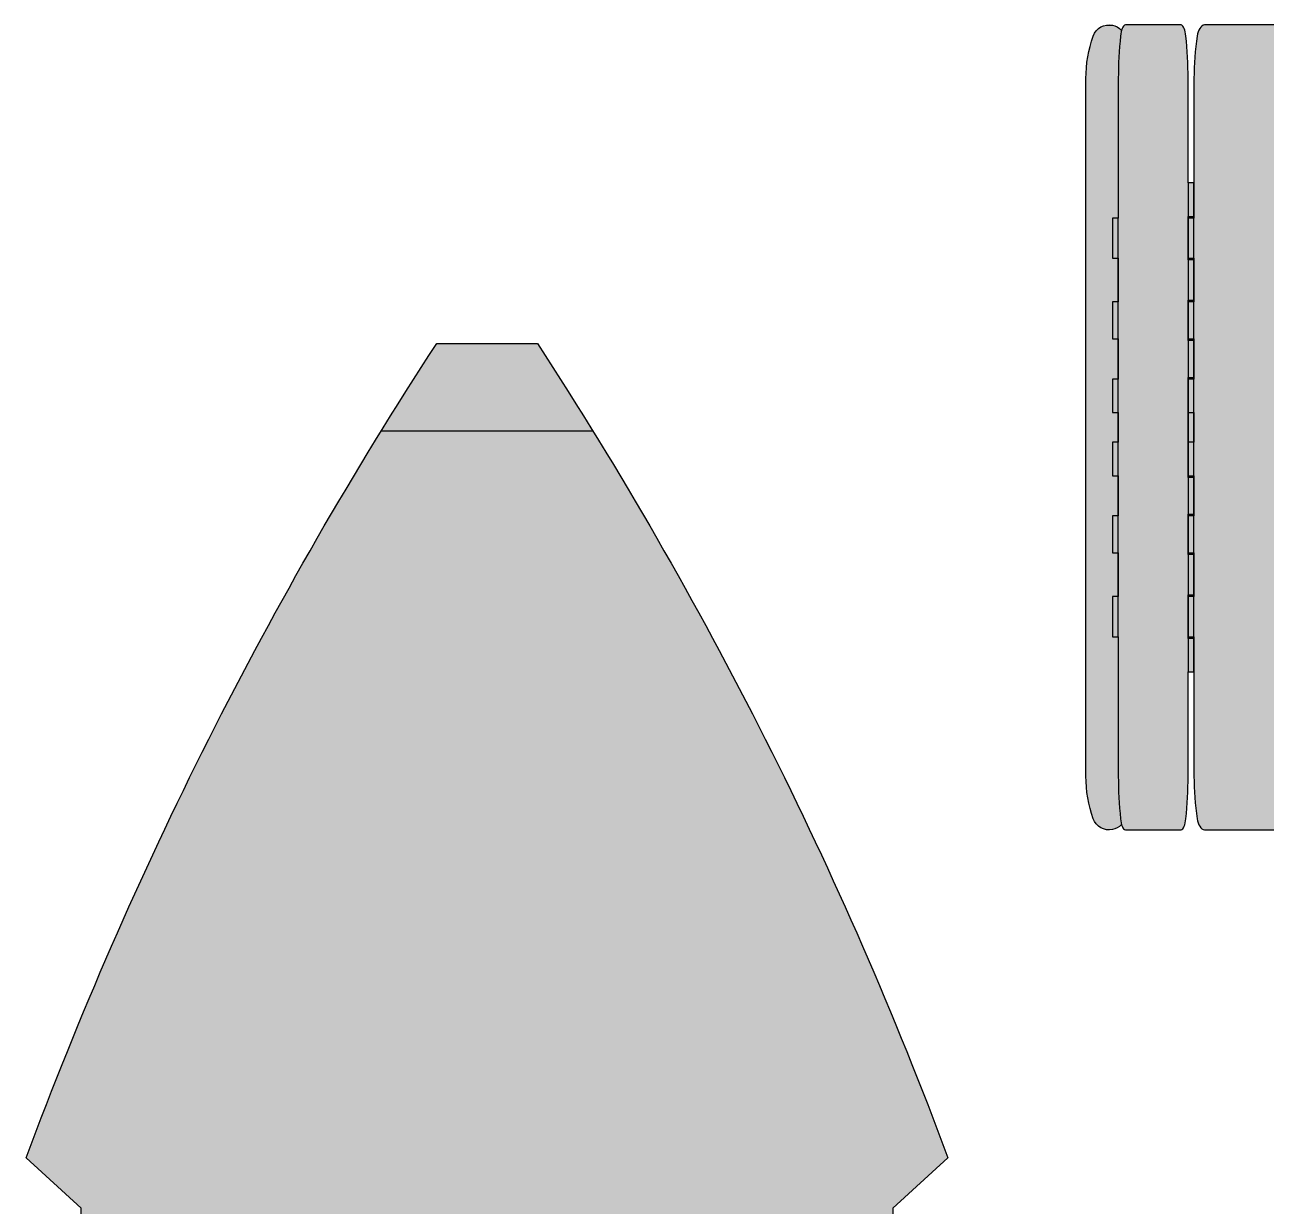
# Model space of a CAD drawing. Extents: x -6800 to 10151, y -13800 to 22163.
# Drawn here: x -5931 to -4081, y -8261 to -6500 of the extents above; entities that cross this region are included whole.
import ezdxf

# ---------------------------------------------------------------- set-up
doc = ezdxf.new("R2010")
doc.units = 0
doc.header["$LTSCALE"] = 46.255
doc.set_wipeout_variables(frame=1)
doc.layers.get('0').update_dxf_attribs({"color": 190, "linetype": 'CONTINUOUS'})
doc.layers.add('Техника. Кран LR 1200', color=250, linetype='CONTINUOUS')
doc.layers.add('Техника. Кран LR 1200 Штриховка', color=7, linetype='CONTINUOUS', true_color=0xffd147)

# ---------------------------------------------------------------- blocks, each defined once
blk = doc.blocks.new('LR 1200-20241214.12145201')
at = {"color": 0, "linetype": 'ByBlock', "lineweight": -2, "transparency": 16777216}
blk.add_wipeout([(520.0000000000077, -2.2737367544323206e-13), (536.1257063204304, 0.7008412786697136), (552.133739634972, 2.767832384345411), (567.9085717929015, 6.1860560779557545), (583.3363576296399, 10.930843428948492), (583.3363576296401, 10.930843428948492), (583.3363576296401, 10.930843428948492), (591.0852196723883, 15.361930397991728), (596.7834248081499, 22.232873049153795), (599.7045257793118, 30.66771530026017), (599.4761200943619, 39.591124151582335), (599.4761200943619, 39.591124151582335), (599.4761200943619, 39.591124151582335), (596.8522462283676, 46.64410692764909), (592.2484092238095, 52.59675045297536), (586.0817482340398, 56.909704468657765), (578.911004965536, 59.192185811703894), (578.911004965536, 59.192185811703894), (561.3713743606792, 61.970294761320474), (289.50000000000034, 106.9113873753704), (289.50000000000034, 110.00000000000182), (45.000000000007546, 110), (28.97687487169631, 180), (-28.976874871695816, 180), (-45.000000000007056, 110), (-289.4999999999999, 110.00000000000182), (-289.4999999999999, 106.9113873753704), (-561.3713743606786, 61.970294761320474), (-578.9110049655355, 59.192185811703894), (-578.9110049655355, 59.192185811703894), (-586.0817482340393, 56.909704468657765), (-592.2484092238091, 52.59675045297536), (-596.852246228367, 46.64410692764909), (-599.4761200943612, 39.591124151582335), (-599.4761200943612, 39.591124151582335), (-599.4761200943612, 39.591124151582335), (-599.7045257793113, 30.66771530026017), (-596.7834248081494, 22.232873049153795), (-591.0852196723881, 15.361930397991728), (-583.3363576296397, 10.930843428948492), (-583.3363576296397, 10.930843428948492), (-583.3363576296397, 10.930843428948492), (-567.9085717929015, 6.1860560779557545), (-552.1337396349717, 2.767832384345411), (-536.1257063204301, 0.7008412786697136), (-520.0000000000075, -2.2737367544323206e-13), (-520.0000000000073, -2.2737367544323206e-13), (520.0000000000078, -2.2737367544323206e-13)], dxfattribs=at)
at = {"layer": 'Техника. Кран LR 1200 Штриховка', "true_color": 0xd6d6d6, "transparency": 16777216}
h = blk.add_hatch(color=254, dxfattribs=at)
h.dxf.hatch_style = 1
edge = h.paths.add_edge_path()
edge.add_arc((519.8204734705884, 189.9999151849044), 190.0000000001202, 270.0541374419836, 289.5296199058224)
edge.add_arc((575.0000000000222, 34.49999999999504), 24.99999999998767, 289.4785724241613, 371.750188144076)
edge.add_arc((574.9999998215062, 34.49999981272036), 25.00000021290034, 11.75018848096697, 80.9996670580313)
edge.add_line((578.9110049655355, 59.19218581170378), (561.3713743606786, 61.97029476132036))
edge.add_line((561.3713743606786, 61.97029476132036), (289.5, 106.9113873753703))
edge.add_line((289.5, 106.9113873753703), (289.5, 110.0000000000017))
edge.add_line((289.5, 110.0000000000017), (45.00000000000728, 109.9999999999999))
edge.add_line((45.00000000000728, 109.9999999999999), (28.97687487169605, 179.9999999999999))
edge.add_line((28.97687487169605, 179.9999999999999), (-28.97687487169605, 179.9999999999999))
edge.add_line((-28.97687487169605, 179.9999999999999), (-45.00000000000728, 109.9999999999999))
edge.add_line((-45.00000000000728, 109.9999999999999), (-289.5, 110.0000000000017))
edge.add_line((-289.5, 110.0000000000017), (-289.5, 106.9113873753703))
edge.add_line((-289.5, 106.9113873753703), (-561.3713743606786, 61.97029476132036))
edge.add_line((-561.3713743606786, 61.97029476132036), (-578.9110049655355, 59.19218581170378))
edge.add_arc((-574.9999998215062, 34.49999981272036), 25.00000021290033, 99.0003329419687, 168.249811519033)
edge.add_arc((-575.0000000000222, 34.49999999999504), 24.99999999998767, 168.249811855924, 250.5214275758387)
edge.add_arc((-519.8204734705884, 189.9999151849044), 190.0000000001202, 250.4703800941776, 269.9458625580164)
edge.add_line((-520.0000000000073, -1.13686837721616e-13), (520.0000000000073, -1.13686837721616e-13))
at = {"color": 0, "linetype": 'ByBlock', "lineweight": -2, "transparency": 16777216}
blk.add_lwpolyline([(520.0000000000073, -1.13686837721616e-13, 0.08518296381687777), (583.3363576296397, 10.93084342894861, 0.3752360975238004), (599.4761200943612, 39.59112415158222, 0.3117021666306836), (578.9110049655355, 59.19218581170378), (561.3713743606786, 61.97029476132036), (289.5, 106.9113873753703), (289.5, 110.0000000000017), (45.00000000000728, 109.9999999999999), (28.97687487169605, 179.9999999999999), (-28.97687487169605, 179.9999999999999), (-45.00000000000728, 109.9999999999999), (-289.5, 110.0000000000017), (-289.5, 106.9113873753703), (-561.3713743606786, 61.97029476132036), (-578.9110049655355, 59.19218581170378, 0.3117021666306836), (-599.4761200943612, 39.59112415158222, 0.3752360975238004), (-583.3363576296397, 10.93084342894861, 0.08518296381687777), (-520.0000000000073, -1.13686837721616e-13)], format="xyb", close=True, dxfattribs=at)
blk = doc.blocks.new('LR 1200-20241214.121458')
at = {"color": 0, "linetype": 'ByBlock', "lineweight": -2, "transparency": 16777216}
blk.add_wipeout([(520.0000000000001, -130.00000000001137), (536.0032855162357, -129.4851835525958), (551.9389185881288, -127.92769137391042), (567.7390375019893, -125.33415602683112), (583.3363576296402, -121.71562205238001), (583.3363576296398, -121.71562205238001), (583.3363576296398, -121.71562205238001), (589.495635674319, -119.56401086717597), (594.6546772429457, -115.57021232228908), (598.2809114465339, -110.1465085854793), (600.0000000000001, -103.85279177668485), (600.0000000000001, -103.85279177668485), (600.0000000000001, 103.85279177667644), (600.0000000000001, 103.85279177667644), (598.2809114465341, 110.14650858547088), (594.6546772429458, 115.5702123222809), (589.495635674319, 119.56401086716778), (583.3363576296401, 121.7156220523716), (583.3363576296401, 121.7156220523716), (583.3363576296401, 121.7156220523716), (567.7390375019928, 125.3341560268218), (551.9389185881361, 127.92769137389996), (536.0032855162465, 129.4851835525842), (520.000000000015, 129.99999999999932), (520.000000000015, 129.99999999999932), (311.99999999998573, 129.99999999999932), (311.99999999998573, 151.87359973826233), (251.9999999999857, 151.87359973826233), (251.9999999999857, 129.99999999999932), (186.9999999999858, 129.99999999999932), (186.9999999999858, 151.87359973826233), (131.9999999999857, 151.87359973826233), (131.9999999999857, 129.99999999999932), (71.99999999998576, 129.99999999999932), (71.99999999998576, 151.87359973826233), (21.999999999985747, 151.87359973826233), (21.999999999985747, 129.99999999999932), (-22.000000000014246, 129.99999999999932), (-22.000000000014246, 151.87359973826597), (-72.00000000001424, 151.87359973826597), (-72.00000000001424, 129.99999999999932), (-132.0000000000143, 129.99999999999932), (-132.0000000000143, 151.87359973826233), (-187.00000000001424, 151.87359973826597), (-187.00000000001424, 129.99999999999932), (-252.0000000000143, 129.99999999999932), (-252.0000000000143, 151.87359973826233), (-312.00000000001427, 151.87359973826597), (-312.00000000001427, 129.99999999999932), (-519.9999999999997, 130.00000000000318), (-519.9999999999997, 130.00000000000318), (-536.0032855162351, 129.4851835525874), (-551.9389185881281, 127.92769137390223), (-567.7390375019884, 125.33415602682294), (-583.3363576296392, 121.7156220523716), (-583.3363576296395, 121.7156220523716), (-583.3363576296395, 121.7156220523716), (-589.4956356743187, 119.56401086716778), (-594.6546772429451, 115.5702123222809), (-598.2809114465334, 110.14650858547088), (-599.9999999999998, 103.85279177667644), (-599.9999999999998, 103.85279177667644), (-599.9999999999999, -103.85279177668485), (-599.9999999999999, -103.85279177668485), (-598.2809114465335, -110.1465085854793), (-594.6546772429452, -115.57021232228908), (-589.4956356743188, -119.56401086717597), (-583.3363576296395, -121.71562205238001), (-583.3363576296395, -121.71562205238001), (-583.3363576296396, -121.71562205238001), (-567.7390375019886, -125.33415602682953), (-551.9389185881281, -127.92769137390678), (-536.0032855162351, -129.48518355259012), (-519.9999999999997, -130.00000000000387), (-519.9999999999999, -130.00000000000387), (-364.50000000001444, -130.00000000000045), (-364.50000000001444, -151.87359973827438), (-314.5000000000143, -151.87359973827438), (-314.5000000000143, -130.00000000000045), (-249.50000000001435, -130.00000000000387), (-249.50000000001435, -151.87359973827802), (-189.50000000001447, -151.87359973827802), (-189.50000000001447, -130.00000000000387), (-129.50000000001432, -130.00000000000387), (-129.50000000001432, -151.87359973827802), (-74.50000000001437, -151.87359973827802), (-74.50000000001437, -130.00000000000387), (74.49999999998562, -130.00000000000387), (74.49999999998562, -151.87359973827802), (129.49999999998565, -151.87359973827802), (129.49999999998565, -130.00000000000387), (189.49999999998565, -130.00000000000387), (189.49999999998565, -151.87359973827802), (249.49999999998562, -151.87359973827802), (249.49999999998562, -130.00000000000387), (314.4999999999857, -130.00000000000387), (314.4999999999857, -151.87359973827802), (364.4999999999857, -151.87359973827802), (364.4999999999857, -130.00000000000387)], dxfattribs=at)
at = {"layer": 'Техника. Кран LR 1200 Штриховка', "true_color": 0xd6d6d6, "transparency": 16777216}
h = blk.add_hatch(color=254, dxfattribs=at)
h.dxf.hatch_style = 1
edge = h.paths.add_edge_path()
edge.add_arc((520.1167941380064, 115.3612396053979), 245.3612674029329, 269.9727267000894, 284.931206675308)
edge.add_arc((579.8062935320202, -101.7186472501283), 20.30616541287803, 280.011275824577, 353.9671669150806)
edge.add_line((600.0000000000001, -103.8527917766842), (600.0000000000002, 103.8527917766769))
edge.add_arc((579.8062935320203, 101.7186472501211), 20.30616541287802, 6.032833084919472, 79.98872417542297)
edge.add_arc((520.1167941380277, -115.3612396053516), 245.3612674028756, 75.06879332469356, 90.02727329991221)
edge.add_line((520.0000000000148, 130), (311.9999999999857, 130))
edge.add_line((311.9999999999857, 130), (311.9999999999857, 151.8735997382628))
edge.add_line((311.9999999999857, 151.8735997382628), (251.9999999999857, 151.8735997382628))
edge.add_line((251.9999999999857, 151.8735997382628), (251.9999999999857, 130))
edge.add_line((251.9999999999857, 130), (186.9999999999857, 130))
edge.add_line((186.9999999999857, 130), (186.9999999999857, 151.8735997382628))
edge.add_line((186.9999999999857, 151.8735997382628), (131.9999999999857, 151.8735997382628))
edge.add_line((131.9999999999857, 151.8735997382628), (131.9999999999857, 130))
edge.add_line((131.9999999999857, 130), (71.99999999998568, 130))
edge.add_line((71.99999999998568, 130), (71.99999999998568, 151.8735997382628))
edge.add_line((71.99999999998568, 151.8735997382628), (21.99999999998568, 151.8735997382628))
edge.add_line((21.99999999998568, 151.8735997382628), (21.99999999998568, 130))
edge.add_line((21.99999999998568, 130), (-22.00000000001432, 130))
edge.add_line((-22.00000000001432, 130), (-22.00000000001432, 151.8735997382664))
edge.add_line((-22.00000000001432, 151.8735997382664), (-72.00000000001432, 151.8735997382664))
edge.add_line((-72.00000000001432, 151.8735997382664), (-72.00000000001432, 130))
edge.add_line((-72.00000000001432, 130), (-132.0000000000143, 130))
edge.add_line((-132.0000000000143, 130), (-132.0000000000143, 151.8735997382628))
edge.add_line((-132.0000000000143, 151.8735997382628), (-187.0000000000143, 151.8735997382664))
edge.add_line((-187.0000000000143, 151.8735997382664), (-187.0000000000143, 130))
edge.add_line((-187.0000000000143, 130), (-252.0000000000143, 130))
edge.add_line((-252.0000000000143, 130), (-252.0000000000143, 151.8735997382628))
edge.add_line((-252.0000000000143, 151.8735997382628), (-312.0000000000143, 151.8735997382664))
edge.add_line((-312.0000000000143, 151.8735997382664), (-312.0000000000143, 130))
edge.add_line((-312.0000000000143, 130), (-519.9999999999998, 130.0000000000036))
edge.add_arc((-520.1167941380061, -115.3612396054052), 245.3612674029329, 89.97272670008934, 104.931206675308)
edge.add_arc((-579.8062935320198, 101.7186472501211), 20.30616541287803, 100.011275824577, 173.9671669150805)
edge.add_line((-599.9999999999998, 103.8527917766769), (-599.9999999999999, -103.8527917766842))
edge.add_arc((-579.8062935320199, -101.7186472501283), 20.30616541287802, 186.0328330849195, 259.9887241754229)
edge.add_arc((-520.1167941380339, 115.3612396054016), 245.3612674029292, 255.0687933246985, 270.0272732999172)
edge.add_line((-519.9999999999999, -130.0000000000036), (-364.5000000000144, -130))
edge.add_line((-364.5000000000144, -130), (-364.5000000000144, -151.8735997382737))
edge.add_line((-364.5000000000144, -151.8735997382737), (-314.5000000000144, -151.8735997382737))
edge.add_line((-314.5000000000144, -151.8735997382737), (-314.5000000000144, -130))
edge.add_line((-314.5000000000144, -130), (-249.5000000000144, -130.0000000000036))
edge.add_line((-249.5000000000144, -130.0000000000036), (-249.5000000000144, -151.8735997382773))
edge.add_line((-249.5000000000144, -151.8735997382773), (-189.5000000000144, -151.8735997382773))
edge.add_line((-189.5000000000144, -151.8735997382773), (-189.5000000000144, -130.0000000000036))
edge.add_line((-189.5000000000144, -130.0000000000036), (-129.5000000000144, -130.0000000000036))
edge.add_line((-129.5000000000144, -130.0000000000036), (-129.5000000000144, -151.8735997382773))
edge.add_line((-129.5000000000144, -151.8735997382773), (-74.50000000001444, -151.8735997382773))
edge.add_line((-74.50000000001444, -151.8735997382773), (-74.50000000001444, -130.0000000000036))
edge.add_line((-74.50000000001444, -130.0000000000036), (74.49999999998556, -130.0000000000036))
edge.add_line((74.49999999998556, -130.0000000000036), (74.49999999998556, -151.8735997382773))
edge.add_line((74.49999999998556, -151.8735997382773), (129.4999999999856, -151.8735997382773))
edge.add_line((129.4999999999856, -151.8735997382773), (129.4999999999856, -130.0000000000036))
edge.add_line((129.4999999999856, -130.0000000000036), (189.4999999999856, -130.0000000000036))
edge.add_line((189.4999999999856, -130.0000000000036), (189.4999999999856, -151.8735997382773))
edge.add_line((189.4999999999856, -151.8735997382773), (249.4999999999856, -151.8735997382773))
edge.add_line((249.4999999999856, -151.8735997382773), (249.4999999999856, -130.0000000000036))
edge.add_line((249.4999999999856, -130.0000000000036), (314.4999999999856, -130.0000000000036))
edge.add_line((314.4999999999856, -130.0000000000036), (314.4999999999856, -151.8735997382773))
edge.add_line((314.4999999999856, -151.8735997382773), (364.4999999999856, -151.8735997382773))
edge.add_line((364.4999999999856, -151.8735997382773), (364.4999999999856, -130.0000000000036))
edge.add_line((364.4999999999856, -130.0000000000036), (520.0000000000001, -130.0000000000109))
at = {"color": 0, "linetype": 'ByBlock', "lineweight": -2, "transparency": 16777216}
blk.add_lwpolyline([(520.0000000000001, -130.0000000000109, 0.06536152141297838), (583.3363576296398, -121.7156220523793, 0.3343813250231865), (600.0000000000001, -103.8527917766842), (600.0000000000002, 103.8527917766769, 0.3343813250231865), (583.3363576296399, 121.7156220523721, 0.06536152141297838), (520.0000000000148, 130), (311.9999999999857, 130), (311.9999999999857, 151.8735997382628), (251.9999999999857, 151.8735997382628), (251.9999999999857, 130), (186.9999999999857, 130), (186.9999999999857, 151.8735997382628), (131.9999999999857, 151.8735997382628), (131.9999999999857, 130), (71.99999999998568, 130), (71.99999999998568, 151.8735997382628), (21.99999999998568, 151.8735997382628), (21.99999999998568, 130), (-22.00000000001432, 130), (-22.00000000001432, 151.8735997382664), (-72.00000000001432, 151.8735997382664), (-72.00000000001432, 130), (-132.0000000000143, 130), (-132.0000000000143, 151.8735997382628), (-187.0000000000143, 151.8735997382664), (-187.0000000000143, 130), (-252.0000000000143, 130), (-252.0000000000143, 151.8735997382628), (-312.0000000000143, 151.8735997382664), (-312.0000000000143, 130), (-519.9999999999998, 130.0000000000036, 0.06536152141297838), (-583.3363576296395, 121.7156220523721, 0.3343813250231865), (-599.9999999999998, 103.8527917766769), (-599.9999999999999, -103.8527917766842, 0.3343813250231865), (-583.3363576296396, -121.7156220523793, 0.06536152141297838), (-519.9999999999999, -130.0000000000036), (-364.5000000000144, -130), (-364.5000000000144, -151.8735997382737), (-314.5000000000144, -151.8735997382737), (-314.5000000000144, -130), (-249.5000000000144, -130.0000000000036), (-249.5000000000144, -151.8735997382773), (-189.5000000000144, -151.8735997382773), (-189.5000000000144, -130.0000000000036), (-129.5000000000144, -130.0000000000036), (-129.5000000000144, -151.8735997382773), (-74.50000000001444, -151.8735997382773), (-74.50000000001444, -130.0000000000036), (74.49999999998556, -130.0000000000036), (74.49999999998556, -151.8735997382773), (129.4999999999856, -151.8735997382773), (129.4999999999856, -130.0000000000036), (189.4999999999856, -130.0000000000036), (189.4999999999856, -151.8735997382773), (249.4999999999856, -151.8735997382773), (249.4999999999856, -130.0000000000036), (314.4999999999856, -130.0000000000036), (314.4999999999856, -151.8735997382773), (364.4999999999856, -151.8735997382773), (364.4999999999856, -130.0000000000036)], format="xyb", close=True, dxfattribs=at)
for points in [[(-312.0000000000143, 130), (311.9999999999857, 130)], [(364.4999999999856, -130.0000000000036), (-364.5000000000144, -130)]]:
    blk.add_lwpolyline(points, dxfattribs=at)
blk = doc.blocks.new('LR 1200-20250101.153809')
at = {"color": 0, "linetype": 'ByBlock', "lineweight": -2, "transparency": 16777216, "rotation": 90.00000000000001}
blk.add_blockref('LR 1200-20241214.12145201', (4350, 0), dxfattribs=at)
at = {"color": 0, "linetype": 'ByBlock', "lineweight": -2, "transparency": 16777216, "yscale": -0.6, "rotation": 90}
blk.add_blockref('LR 1200-20241214.121458', (4110.979836231034, -9.094947017729282e-13), dxfattribs=at)
at = {"color": 0, "linetype": 'ByBlock', "lineweight": -2, "transparency": 16777216, "yscale": -0.4, "rotation": 90}
blk.add_blockref('LR 1200-20241214.121458', (4249.729276126342, -9.094947017729282e-13), dxfattribs=at)
blk = doc.blocks.new('LR 1200-20200328.092332')
at = {"color": 0, "linetype": 'ByBlock', "lineweight": -2}
blk.add_wipeout([(-687, 1810.9999999999927), (-687, 1810.9999999999927), (-559.5608006698749, 2126.7969255590724), (-414.7742252185635, 2435.026215678561), (-253.08748695343093, 2734.735819107693), (-74.99999999999636, 3024.9999999999927), (74.99999999999636, 3024.9999999999927), (74.99999999999636, 3024.9999999999927), (253.08748695343456, 2734.735819107693), (414.7742252185635, 2435.026215678561), (559.5608006698749, 2126.7969255590724), (687, 1810.9999999999927), (605.0000000000073, 1736), (605.0000000000073, -1736), (687, -1811.0000000000146), (687, -1811.0000000000146), (559.5608006698749, -2126.796925559087), (414.7742252185635, -2435.0262156785575), (253.08748695343456, -2734.7358191077), (74.99999999999636, -3025.0000000000073), (74.99999999999636, -3025), (-74.99999999999636, -3025), (-74.99999999999636, -3025), (-253.08748695343093, -2734.735819107689), (-414.7742252185635, -2435.0262156785575), (-559.5608006698749, -2126.796925559087), (-687, -1811.0000000000146), (-605.0000000000073, -1736), (-605.0000000000073, 1736)], dxfattribs=at)
at = {"layer": 'Техника. Кран LR 1200 Штриховка', "true_color": 0xadadad}
h = blk.add_hatch(color=253, dxfattribs=at)
h.dxf.hatch_style = 1
edge = h.paths.add_edge_path()
edge.add_line((-605, 1736), (-687, 1811))
edge.add_arc((5056.701373366544, -323.246491351174), 6127.406755900699, 146.8770292521403, 159.6159238354441, ccw=False)
edge.add_line((-75, 3025), (75, 3025))
edge.add_arc((-5056.701373366544, -323.246491351174), 6127.406755900699, 20.384076164555893, 33.12297074785971, ccw=False)
edge.add_line((687, 1811), (605, 1736))
edge.add_line((605, 1736), (605, -1736))
edge.add_line((605, -1736), (687, -1811))
edge.add_arc((-5056.701373366544, 323.246491351174), 6127.406755900699, 326.87702925214023, 339.61592383544405, ccw=False)
edge.add_line((75, -3025), (-75, -3025))
edge.add_arc((5056.701373366544, 323.246491351174), 6127.406755900699, 200.3840761645559, 213.1229707478597, ccw=False)
edge.add_line((-687, -1811), (-605, -1736))
edge.add_line((-605, -1736), (-605, 1736))
at = {"color": 0, "linetype": 'ByBlock', "lineweight": -2}
blk.add_line((-157.5102710877982, 2895), (157.5102710878127, 2895), dxfattribs=at)
blk.add_lwpolyline([(-605, 1736), (-687, 1811, -0.05564122770770369), (-75, 3025), (75, 3025, -0.05564122770770369), (687, 1811), (605, 1736), (605, -1736), (687, -1811, -0.05564122770770369), (75, -3025), (-75, -3025, -0.05564122770770369), (-687, -1811), (-605, -1736)], format="xyb", close=True, dxfattribs=at)
blk = doc.blocks.new('*U197')
at = {"color": 0, "linetype": 'ByBlock', "lineweight": -2, "transparency": 16777216, "xscale": -1}
blk.add_blockref('LR 1200-20250101.153809', (3.551475717527324e-13, 2900), dxfattribs=at)
at = {"color": 0, "linetype": 'ByBlock', "lineweight": -2, "transparency": 16777216}
blk.add_blockref('LR 1200-20200328.092332', (-5242.610358193867, 7.275957614183426e-12), dxfattribs=at)

msp = doc.modelspace()

# ---------------------------------------------------------------- block references
at = {"layer": 'Техника. Кран LR 1200'}
msp.add_blockref('*U197', (0, -10000), dxfattribs=at)

doc.saveas('drawing.dxf')
